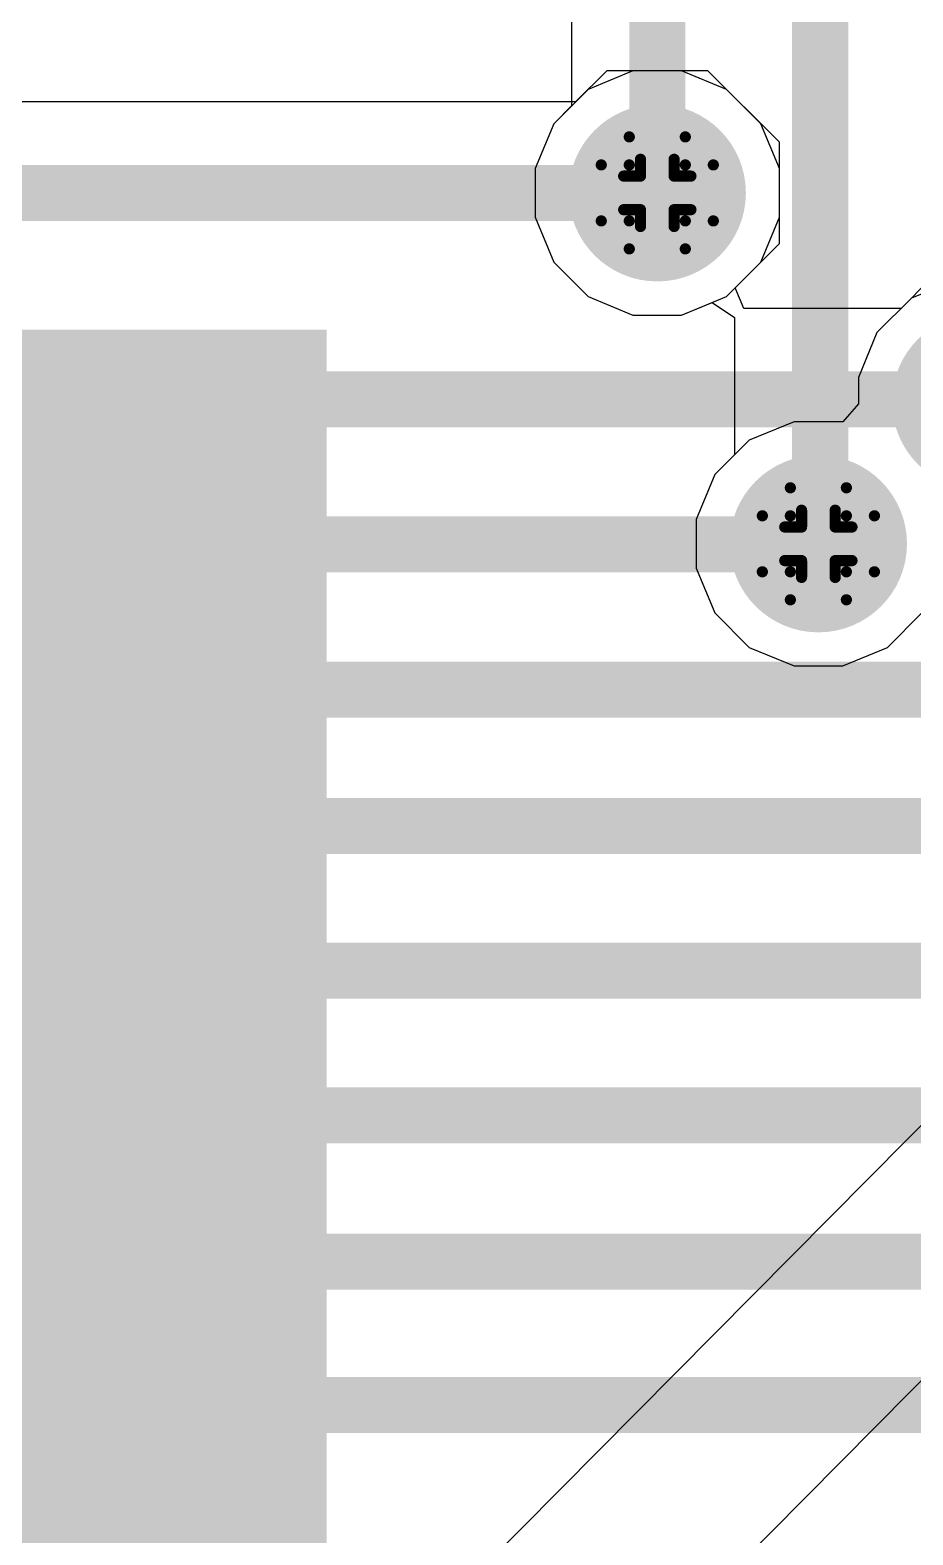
# Model space of a CAD drawing. Header units: inches. Extents: x -4 to 5258, y -4 to 5281.
# Drawn here: x 41.93 to 45.93, y 18.77 to 25.6 of the extents above; entities that cross this region are included whole.
import ezdxf

# ---------------------------------------------------------------- set-up
doc = ezdxf.new("R2010")
doc.units = ezdxf.units.IN
for name, color, linetype in [('Bottom Layer', 5, 'Continuous'), ('Bottom Solder', 6, 'Continuous'), ('Drill Drawing', 1, 'Continuous'), ('Layer 1', 16, 'Continuous'), ('Layer 2', 76, 'Continuous'), ('Top Layer', 1, 'Continuous'), ('Top Paste', 8, 'Continuous'), ('Top Solder', 216, 'Continuous'), ('Via Holes', 16, 'Continuous')]:
    doc.layers.add(name, color=color, linetype=linetype)

# ---------------------------------------------------------------- blocks, each defined once
blk = doc.blocks.new('SSOP_28_208____28')
at = {"layer": 'Top Layer'}
for points in [[(2.475, 4.45), (4.325, 4.45), (4.325, 4), (2.475, 4)], [(2.475, 3.8), (4.325, 3.8), (4.325, 3.35), (2.475, 3.35)], [(2.475, 3.15), (4.325, 3.15), (4.325, 2.7), (2.475, 2.7)], [(2.475, 2.5), (4.325, 2.5), (4.325, 2.05), (2.475, 2.05)], [(2.475, 1.85), (4.325, 1.85), (4.325, 1.4), (2.475, 1.4)], [(2.475, 1.2), (4.325, 1.2), (4.325, 0.75), (2.475, 0.75)], [(2.475, 0.55), (4.325, 0.55), (4.325, 0.1), (2.475, 0.1)], [(2.475, -0.1), (4.325, -0.1), (4.325, -0.55), (2.475, -0.55)], [(2.475, -0.75), (4.325, -0.75), (4.325, -1.2), (2.475, -1.2)]]:
    blk.add_hatch(color=1, dxfattribs=at).paths.add_polyline_path(points)
at = {"layer": 'Top Paste'}
for points in [[(2.475, 4.45), (4.325, 4.45), (4.325, 4), (2.475, 4)], [(2.475, 3.8), (4.325, 3.8), (4.325, 3.35), (2.475, 3.35)], [(2.475, 3.15), (4.325, 3.15), (4.325, 2.7), (2.475, 2.7)], [(2.475, 2.5), (4.325, 2.5), (4.325, 2.05), (2.475, 2.05)], [(2.475, 1.85), (4.325, 1.85), (4.325, 1.4), (2.475, 1.4)], [(2.475, 1.2), (4.325, 1.2), (4.325, 0.75), (2.475, 0.75)], [(2.475, 0.55), (4.325, 0.55), (4.325, 0.1), (2.475, 0.1)], [(2.475, -0.1), (4.325, -0.1), (4.325, -0.55), (2.475, -0.55)], [(2.475, -0.75), (4.325, -0.75), (4.325, -1.2), (2.475, -1.2)]]:
    blk.add_hatch(color=8, dxfattribs=at).paths.add_polyline_path(points)
at = {"layer": 'Top Solder'}
for points in [[(2.3734, 4.5516), (4.4266, 4.5516), (4.4266, 3.8984), (2.3734, 3.8984)], [(2.3734, 3.9016), (4.4266, 3.9016), (4.4266, 3.2484), (2.3734, 3.2484)], [(2.3734, 3.2516), (4.4266, 3.2516), (4.4266, 2.5984), (2.3734, 2.5984)], [(2.3734, 2.6016), (4.4266, 2.6016), (4.4266, 1.9484), (2.3734, 1.9484)], [(2.3734, 1.9516), (4.4266, 1.9516), (4.4266, 1.2984), (2.3734, 1.2984)], [(2.3734, 1.3016), (4.4266, 1.3016), (4.4266, 0.6484), (2.3734, 0.6484)], [(2.3734, 0.6516), (4.4266, 0.6516), (4.4266, -0.0016), (2.3734, -0.0016)], [(2.3734, 0.0016), (4.4266, 0.0016), (4.4266, -0.6516), (2.3734, -0.6516)], [(2.3734, -0.6484), (4.4266, -0.6484), (4.4266, -1.3016), (2.3734, -1.3016)]]:
    blk.add_hatch(color=216, dxfattribs=at).paths.add_polyline_path(points)
blk = doc.blocks.new('13_WQFN_HR__3_2__31')
at = {"layer": 'Top Solder'}
for p in [(-0.575, 1.8099), (0.575, 1.81)]:
    blk.add_line(p, (5220.6763, 5271.621), dxfattribs=at)

msp = doc.modelspace()

# ---------------------------------------------------------------- hatches: boundary and pattern name
at = {"layer": 'Bottom Layer'}
h = msp.add_hatch(color=5, dxfattribs=at)
edge = h.paths.add_edge_path()
edge.add_arc((44.7708, 24.859), 0.3, 0, 360)
h = msp.add_hatch(color=5, dxfattribs=at)
edge = h.paths.add_edge_path()
edge.add_arc((45.501, 23.2673), 0.3, 0, 360)
at = {"layer": 'Bottom Solder'}
h = msp.add_hatch(color=6, dxfattribs=at)
edge = h.paths.add_edge_path()
edge.add_arc((44.7708, 24.859), 0.4016, 0, 360)
h = msp.add_hatch(color=6, dxfattribs=at)
edge = h.paths.add_edge_path()
edge.add_arc((46.2364, 23.9117), 0.4016, 0, 360)
h = msp.add_hatch(color=6, dxfattribs=at)
edge = h.paths.add_edge_path()
edge.add_arc((45.501, 23.2673), 0.4016, 0, 360)
at = {"layer": 'Layer 1'}
h = msp.add_hatch(color=16, dxfattribs=at)
edge = h.paths.add_edge_path()
edge.add_arc((44.7708, 24.859), 0.3, 0, 360)
h = msp.add_hatch(color=16, dxfattribs=at)
edge = h.paths.add_edge_path()
edge.add_arc((45.501, 23.2673), 0.3, 0, 360)
at = {"layer": 'Layer 2'}
h = msp.add_hatch(color=76, dxfattribs=at)
edge = h.paths.add_edge_path()
edge.add_arc((44.7708, 24.859), 0.3, 0, 360)
h = msp.add_hatch(color=76, dxfattribs=at)
edge = h.paths.add_edge_path()
edge.add_arc((45.501, 23.2673), 0.3, 0, 360)
at = {"layer": 'Top Layer'}
h = msp.add_hatch(color=1, dxfattribs=at)
edge = h.paths.add_edge_path()
edge.add_arc((44.7708, 24.859), 0.3, 0, 360)
h = msp.add_hatch(color=1, dxfattribs=at)
edge = h.paths.add_edge_path()
edge.add_arc((45.501, 23.2673), 0.3, 0, 360)
at = {"layer": 'Top Solder'}
h = msp.add_hatch(color=216, dxfattribs=at)
edge = h.paths.add_edge_path()
edge.add_arc((44.7708, 24.859), 0.4016, 0, 360)
h = msp.add_hatch(color=216, dxfattribs=at)
edge = h.paths.add_edge_path()
edge.add_arc((46.2364, 23.9117), 0.4016, 0, 360)
h = msp.add_hatch(color=216, dxfattribs=at)
edge = h.paths.add_edge_path()
edge.add_arc((45.501, 23.2673), 0.4016, 0, 360)
at = {"layer": 'Via Holes'}
h = msp.add_hatch(color=7, dxfattribs=at)
edge = h.paths.add_edge_path()
edge.add_arc((44.7708, 24.859), 0.15, 0, 360)
h = msp.add_hatch(color=7, dxfattribs=at)
edge = h.paths.add_edge_path()
edge.add_arc((45.501, 23.2673), 0.15, 0, 360)

# ---------------------------------------------------------------- linework, layer by layer
at = {"layer": 'Bottom Layer'}
for p, q in [((44.3823, 71.3544), (44.3823, 25.254)), ((44.3823, 25.254), (44.3011, 25.1729)), ((44.3011, 25.1729), (44.2168, 24.9692)), ((44.2168, 24.9692), (44.2168, 24.7488)), ((44.2168, 24.7488), (44.3011, 24.5452)), ((44.3011, 24.5452), (44.457, 24.3894)), ((44.457, 24.3894), (44.6606, 24.305)), ((44.6606, 24.305), (44.881, 24.305)), ((44.881, 24.305), (45.019, 24.3622)), ((45.019, 24.3622), (45.1206, 24.2943)), ((45.1206, 24.2943), (45.1206, 23.6704)), ((45.1206, 23.6704), (45.0313, 23.5811)), ((45.0313, 23.5811), (44.947, 23.3775)), ((44.947, 23.3775), (44.947, 23.1571)), ((44.947, 23.1571), (45.0313, 22.9535)), ((45.0313, 22.9535), (45.1872, 22.7976)), ((45.8148, 22.7976), (45.9706, 22.9535)), ((45.1872, 22.7976), (45.3908, 22.7133)), ((45.6112, 22.7133), (45.8148, 22.7976)), ((45.3908, 22.7133), (45.6112, 22.7133))]:
    msp.add_line(p, q, dxfattribs=at)
for points in [[(44.7708, 24.859, 0.254, 0.254, 0), (44.7708, 71.3544, 0.254, 0.254, 0)], [(45.5091, 23.2754, 0.254, 0.254, 0), (45.5091, 57.1884, 0.254, 0.254, 0)], [(45.501, 23.2673, 0.254, 0.254, 0), (45.5091, 23.2754, 0.254, 0.254, 0)]]:
    msp.add_lwpolyline(points, format="xyseb", dxfattribs=at)
for points in [[(44.7073, 24.859, 0.127, 0.127, 1), (44.8343, 24.859, 0.127, 0.127, 1)], [(45.4375, 23.2673, 0.127, 0.127, 1), (45.5645, 23.2673, 0.127, 0.127, 1)], [(45.4456, 23.2754, 0.127, 0.127, 1), (45.5726, 23.2754, 0.127, 0.127, 1)], [(45.4456, 23.2754, 0.127, 0.127, 1), (45.5726, 23.2754, 0.127, 0.127, 1)]]:
    msp.add_lwpolyline(points, format="xyseb", close=True, dxfattribs=at)
at = {"layer": 'Drill Drawing'}
for points in [[(44.6438, 24.986, 0.0508, 0.0508, 0), (44.6438, 25.113, 0.0508, 0.0508, 0)], [(44.6438, 25.113, 0.0508, 0.0508, 0), (44.8978, 25.113, 0.0508, 0.0508, 0)], [(44.8978, 24.986, 0.0508, 0.0508, 0), (44.8978, 25.113, 0.0508, 0.0508, 0)], [(44.5168, 24.732, 0.0508, 0.0508, 0), (44.5168, 24.986, 0.0508, 0.0508, 0)], [(44.5168, 24.986, 0.0508, 0.0508, 0), (44.6438, 24.986, 0.0508, 0.0508, 0)], [(44.6946, 24.9352, 0.0508, 0.0508, 0), (44.6946, 25.0114, 0.0508, 0.0508, 0)], [(44.6946, 25.0114, 0.0508, 0.0508, 0), (44.847, 25.0114, 0.0508, 0.0508, 0)], [(44.847, 24.9352, 0.0508, 0.0508, 0), (44.847, 25.0114, 0.0508, 0.0508, 0)], [(44.8978, 24.986, 0.0508, 0.0508, 0), (45.0248, 24.986, 0.0508, 0.0508, 0)], [(45.0248, 24.732, 0.0508, 0.0508, 0), (45.0248, 24.986, 0.0508, 0.0508, 0)], [(44.6184, 24.7828, 0.0508, 0.0508, 0), (44.6184, 24.9352, 0.0508, 0.0508, 0)], [(44.6184, 24.9352, 0.0508, 0.0508, 0), (44.6946, 24.9352, 0.0508, 0.0508, 0)], [(44.847, 24.9352, 0.0508, 0.0508, 0), (44.9232, 24.9352, 0.0508, 0.0508, 0)], [(44.9232, 24.7828, 0.0508, 0.0508, 0), (44.9232, 24.9352, 0.0508, 0.0508, 0)], [(44.6184, 24.7828, 0.0508, 0.0508, 0), (44.6946, 24.7828, 0.0508, 0.0508, 0)], [(44.6946, 24.7066, 0.0508, 0.0508, 0), (44.6946, 24.7828, 0.0508, 0.0508, 0)], [(44.847, 24.7828, 0.0508, 0.0508, 0), (44.9232, 24.7828, 0.0508, 0.0508, 0)], [(44.847, 24.7066, 0.0508, 0.0508, 0), (44.847, 24.7828, 0.0508, 0.0508, 0)], [(44.5168, 24.732, 0.0508, 0.0508, 0), (44.6438, 24.732, 0.0508, 0.0508, 0)], [(44.6438, 24.605, 0.0508, 0.0508, 0), (44.6438, 24.732, 0.0508, 0.0508, 0)], [(44.6946, 24.7066, 0.0508, 0.0508, 0), (44.847, 24.7066, 0.0508, 0.0508, 0)], [(44.8978, 24.732, 0.0508, 0.0508, 0), (45.0248, 24.732, 0.0508, 0.0508, 0)], [(44.8978, 24.605, 0.0508, 0.0508, 0), (44.8978, 24.732, 0.0508, 0.0508, 0)], [(44.6438, 24.605, 0.0508, 0.0508, 0), (44.8978, 24.605, 0.0508, 0.0508, 0)], [(45.374, 23.3943, 0.0508, 0.0508, 0), (45.374, 23.5213, 0.0508, 0.0508, 0)], [(45.374, 23.5213, 0.0508, 0.0508, 0), (45.628, 23.5213, 0.0508, 0.0508, 0)], [(45.628, 23.3943, 0.0508, 0.0508, 0), (45.628, 23.5213, 0.0508, 0.0508, 0)], [(45.247, 23.1403, 0.0508, 0.0508, 0), (45.247, 23.3943, 0.0508, 0.0508, 0)], [(45.247, 23.3943, 0.0508, 0.0508, 0), (45.374, 23.3943, 0.0508, 0.0508, 0)], [(45.4248, 23.3435, 0.0508, 0.0508, 0), (45.4248, 23.4197, 0.0508, 0.0508, 0)], [(45.4248, 23.4197, 0.0508, 0.0508, 0), (45.5772, 23.4197, 0.0508, 0.0508, 0)], [(45.5772, 23.3435, 0.0508, 0.0508, 0), (45.5772, 23.4197, 0.0508, 0.0508, 0)], [(45.628, 23.3943, 0.0508, 0.0508, 0), (45.755, 23.3943, 0.0508, 0.0508, 0)], [(45.755, 23.1403, 0.0508, 0.0508, 0), (45.755, 23.3943, 0.0508, 0.0508, 0)], [(45.3486, 23.1911, 0.0508, 0.0508, 0), (45.3486, 23.3435, 0.0508, 0.0508, 0)], [(45.3486, 23.3435, 0.0508, 0.0508, 0), (45.4248, 23.3435, 0.0508, 0.0508, 0)], [(45.5772, 23.3435, 0.0508, 0.0508, 0), (45.6534, 23.3435, 0.0508, 0.0508, 0)], [(45.6534, 23.1911, 0.0508, 0.0508, 0), (45.6534, 23.3435, 0.0508, 0.0508, 0)], [(45.3486, 23.1911, 0.0508, 0.0508, 0), (45.4248, 23.1911, 0.0508, 0.0508, 0)], [(45.4248, 23.1149, 0.0508, 0.0508, 0), (45.4248, 23.1911, 0.0508, 0.0508, 0)], [(45.5772, 23.1911, 0.0508, 0.0508, 0), (45.6534, 23.1911, 0.0508, 0.0508, 0)], [(45.5772, 23.1149, 0.0508, 0.0508, 0), (45.5772, 23.1911, 0.0508, 0.0508, 0)], [(45.247, 23.1403, 0.0508, 0.0508, 0), (45.374, 23.1403, 0.0508, 0.0508, 0)], [(45.374, 23.0133, 0.0508, 0.0508, 0), (45.374, 23.1403, 0.0508, 0.0508, 0)], [(45.4248, 23.1149, 0.0508, 0.0508, 0), (45.5772, 23.1149, 0.0508, 0.0508, 0)], [(45.628, 23.1403, 0.0508, 0.0508, 0), (45.755, 23.1403, 0.0508, 0.0508, 0)], [(45.628, 23.0133, 0.0508, 0.0508, 0), (45.628, 23.1403, 0.0508, 0.0508, 0)], [(45.374, 23.0133, 0.0508, 0.0508, 0), (45.628, 23.0133, 0.0508, 0.0508, 0)]]:
    msp.add_lwpolyline(points, format="xyseb", dxfattribs=at)
for points in [[(44.6311, 25.113, 0.0254, 0.0254, 1), (44.6565, 25.113, 0.0254, 0.0254, 1)], [(44.6311, 25.113, 0.0254, 0.0254, 1), (44.6565, 25.113, 0.0254, 0.0254, 1)], [(44.8851, 25.113, 0.0254, 0.0254, 1), (44.9105, 25.113, 0.0254, 0.0254, 1)], [(44.8851, 25.113, 0.0254, 0.0254, 1), (44.9105, 25.113, 0.0254, 0.0254, 1)], [(44.5041, 24.986, 0.0254, 0.0254, 1), (44.5295, 24.986, 0.0254, 0.0254, 1)], [(44.5041, 24.986, 0.0254, 0.0254, 1), (44.5295, 24.986, 0.0254, 0.0254, 1)], [(44.6311, 24.986, 0.0254, 0.0254, 1), (44.6565, 24.986, 0.0254, 0.0254, 1)], [(44.6311, 24.986, 0.0254, 0.0254, 1), (44.6565, 24.986, 0.0254, 0.0254, 1)], [(44.6819, 25.0114, 0.0254, 0.0254, 1), (44.7073, 25.0114, 0.0254, 0.0254, 1)], [(44.6819, 25.0114, 0.0254, 0.0254, 1), (44.7073, 25.0114, 0.0254, 0.0254, 1)], [(44.8343, 25.0114, 0.0254, 0.0254, 1), (44.8597, 25.0114, 0.0254, 0.0254, 1)], [(44.8343, 25.0114, 0.0254, 0.0254, 1), (44.8597, 25.0114, 0.0254, 0.0254, 1)], [(44.8851, 24.986, 0.0254, 0.0254, 1), (44.9105, 24.986, 0.0254, 0.0254, 1)], [(44.8851, 24.986, 0.0254, 0.0254, 1), (44.9105, 24.986, 0.0254, 0.0254, 1)], [(45.0121, 24.986, 0.0254, 0.0254, 1), (45.0375, 24.986, 0.0254, 0.0254, 1)], [(45.0121, 24.986, 0.0254, 0.0254, 1), (45.0375, 24.986, 0.0254, 0.0254, 1)], [(44.6057, 24.9352, 0.0254, 0.0254, 1), (44.6311, 24.9352, 0.0254, 0.0254, 1)], [(44.6057, 24.9352, 0.0254, 0.0254, 1), (44.6311, 24.9352, 0.0254, 0.0254, 1)], [(44.6819, 24.9352, 0.0254, 0.0254, 1), (44.7073, 24.9352, 0.0254, 0.0254, 1)], [(44.6819, 24.9352, 0.0254, 0.0254, 1), (44.7073, 24.9352, 0.0254, 0.0254, 1)], [(44.8343, 24.9352, 0.0254, 0.0254, 1), (44.8597, 24.9352, 0.0254, 0.0254, 1)], [(44.8343, 24.9352, 0.0254, 0.0254, 1), (44.8597, 24.9352, 0.0254, 0.0254, 1)], [(44.9105, 24.9352, 0.0254, 0.0254, 1), (44.9359, 24.9352, 0.0254, 0.0254, 1)], [(44.9105, 24.9352, 0.0254, 0.0254, 1), (44.9359, 24.9352, 0.0254, 0.0254, 1)], [(44.6057, 24.7828, 0.0254, 0.0254, 1), (44.6311, 24.7828, 0.0254, 0.0254, 1)], [(44.6057, 24.7828, 0.0254, 0.0254, 1), (44.6311, 24.7828, 0.0254, 0.0254, 1)], [(44.6819, 24.7828, 0.0254, 0.0254, 1), (44.7073, 24.7828, 0.0254, 0.0254, 1)], [(44.6819, 24.7828, 0.0254, 0.0254, 1), (44.7073, 24.7828, 0.0254, 0.0254, 1)], [(44.8343, 24.7828, 0.0254, 0.0254, 1), (44.8597, 24.7828, 0.0254, 0.0254, 1)], [(44.8343, 24.7828, 0.0254, 0.0254, 1), (44.8597, 24.7828, 0.0254, 0.0254, 1)], [(44.9105, 24.7828, 0.0254, 0.0254, 1), (44.9359, 24.7828, 0.0254, 0.0254, 1)], [(44.9105, 24.7828, 0.0254, 0.0254, 1), (44.9359, 24.7828, 0.0254, 0.0254, 1)], [(44.5041, 24.732, 0.0254, 0.0254, 1), (44.5295, 24.732, 0.0254, 0.0254, 1)], [(44.5041, 24.732, 0.0254, 0.0254, 1), (44.5295, 24.732, 0.0254, 0.0254, 1)], [(44.6311, 24.732, 0.0254, 0.0254, 1), (44.6565, 24.732, 0.0254, 0.0254, 1)], [(44.6311, 24.732, 0.0254, 0.0254, 1), (44.6565, 24.732, 0.0254, 0.0254, 1)], [(44.6819, 24.7066, 0.0254, 0.0254, 1), (44.7073, 24.7066, 0.0254, 0.0254, 1)], [(44.6819, 24.7066, 0.0254, 0.0254, 1), (44.7073, 24.7066, 0.0254, 0.0254, 1)], [(44.8343, 24.7066, 0.0254, 0.0254, 1), (44.8597, 24.7066, 0.0254, 0.0254, 1)], [(44.8343, 24.7066, 0.0254, 0.0254, 1), (44.8597, 24.7066, 0.0254, 0.0254, 1)], [(44.8851, 24.732, 0.0254, 0.0254, 1), (44.9105, 24.732, 0.0254, 0.0254, 1)], [(44.8851, 24.732, 0.0254, 0.0254, 1), (44.9105, 24.732, 0.0254, 0.0254, 1)], [(45.0121, 24.732, 0.0254, 0.0254, 1), (45.0375, 24.732, 0.0254, 0.0254, 1)], [(45.0121, 24.732, 0.0254, 0.0254, 1), (45.0375, 24.732, 0.0254, 0.0254, 1)], [(44.6311, 24.605, 0.0254, 0.0254, 1), (44.6565, 24.605, 0.0254, 0.0254, 1)], [(44.6311, 24.605, 0.0254, 0.0254, 1), (44.6565, 24.605, 0.0254, 0.0254, 1)], [(44.8851, 24.605, 0.0254, 0.0254, 1), (44.9105, 24.605, 0.0254, 0.0254, 1)], [(44.8851, 24.605, 0.0254, 0.0254, 1), (44.9105, 24.605, 0.0254, 0.0254, 1)], [(45.3613, 23.5213, 0.0254, 0.0254, 1), (45.3867, 23.5213, 0.0254, 0.0254, 1)], [(45.3613, 23.5213, 0.0254, 0.0254, 1), (45.3867, 23.5213, 0.0254, 0.0254, 1)], [(45.6153, 23.5213, 0.0254, 0.0254, 1), (45.6407, 23.5213, 0.0254, 0.0254, 1)], [(45.6153, 23.5213, 0.0254, 0.0254, 1), (45.6407, 23.5213, 0.0254, 0.0254, 1)], [(45.2343, 23.3943, 0.0254, 0.0254, 1), (45.2597, 23.3943, 0.0254, 0.0254, 1)], [(45.2343, 23.3943, 0.0254, 0.0254, 1), (45.2597, 23.3943, 0.0254, 0.0254, 1)], [(45.3613, 23.3943, 0.0254, 0.0254, 1), (45.3867, 23.3943, 0.0254, 0.0254, 1)], [(45.3613, 23.3943, 0.0254, 0.0254, 1), (45.3867, 23.3943, 0.0254, 0.0254, 1)], [(45.4121, 23.4197, 0.0254, 0.0254, 1), (45.4375, 23.4197, 0.0254, 0.0254, 1)], [(45.4121, 23.4197, 0.0254, 0.0254, 1), (45.4375, 23.4197, 0.0254, 0.0254, 1)], [(45.5645, 23.4197, 0.0254, 0.0254, 1), (45.5899, 23.4197, 0.0254, 0.0254, 1)], [(45.5645, 23.4197, 0.0254, 0.0254, 1), (45.5899, 23.4197, 0.0254, 0.0254, 1)], [(45.6153, 23.3943, 0.0254, 0.0254, 1), (45.6407, 23.3943, 0.0254, 0.0254, 1)], [(45.6153, 23.3943, 0.0254, 0.0254, 1), (45.6407, 23.3943, 0.0254, 0.0254, 1)], [(45.7423, 23.3943, 0.0254, 0.0254, 1), (45.7677, 23.3943, 0.0254, 0.0254, 1)], [(45.7423, 23.3943, 0.0254, 0.0254, 1), (45.7677, 23.3943, 0.0254, 0.0254, 1)], [(45.3359, 23.3435, 0.0254, 0.0254, 1), (45.3613, 23.3435, 0.0254, 0.0254, 1)], [(45.3359, 23.3435, 0.0254, 0.0254, 1), (45.3613, 23.3435, 0.0254, 0.0254, 1)], [(45.4121, 23.3435, 0.0254, 0.0254, 1), (45.4375, 23.3435, 0.0254, 0.0254, 1)], [(45.4121, 23.3435, 0.0254, 0.0254, 1), (45.4375, 23.3435, 0.0254, 0.0254, 1)], [(45.5645, 23.3435, 0.0254, 0.0254, 1), (45.5899, 23.3435, 0.0254, 0.0254, 1)], [(45.5645, 23.3435, 0.0254, 0.0254, 1), (45.5899, 23.3435, 0.0254, 0.0254, 1)], [(45.6407, 23.3435, 0.0254, 0.0254, 1), (45.6661, 23.3435, 0.0254, 0.0254, 1)], [(45.6407, 23.3435, 0.0254, 0.0254, 1), (45.6661, 23.3435, 0.0254, 0.0254, 1)], [(45.3359, 23.1911, 0.0254, 0.0254, 1), (45.3613, 23.1911, 0.0254, 0.0254, 1)], [(45.3359, 23.1911, 0.0254, 0.0254, 1), (45.3613, 23.1911, 0.0254, 0.0254, 1)], [(45.4121, 23.1911, 0.0254, 0.0254, 1), (45.4375, 23.1911, 0.0254, 0.0254, 1)], [(45.4121, 23.1911, 0.0254, 0.0254, 1), (45.4375, 23.1911, 0.0254, 0.0254, 1)], [(45.5645, 23.1911, 0.0254, 0.0254, 1), (45.5899, 23.1911, 0.0254, 0.0254, 1)], [(45.5645, 23.1911, 0.0254, 0.0254, 1), (45.5899, 23.1911, 0.0254, 0.0254, 1)], [(45.6407, 23.1911, 0.0254, 0.0254, 1), (45.6661, 23.1911, 0.0254, 0.0254, 1)], [(45.6407, 23.1911, 0.0254, 0.0254, 1), (45.6661, 23.1911, 0.0254, 0.0254, 1)], [(45.2343, 23.1403, 0.0254, 0.0254, 1), (45.2597, 23.1403, 0.0254, 0.0254, 1)], [(45.2343, 23.1403, 0.0254, 0.0254, 1), (45.2597, 23.1403, 0.0254, 0.0254, 1)], [(45.3613, 23.1403, 0.0254, 0.0254, 1), (45.3867, 23.1403, 0.0254, 0.0254, 1)], [(45.3613, 23.1403, 0.0254, 0.0254, 1), (45.3867, 23.1403, 0.0254, 0.0254, 1)], [(45.4121, 23.1149, 0.0254, 0.0254, 1), (45.4375, 23.1149, 0.0254, 0.0254, 1)], [(45.4121, 23.1149, 0.0254, 0.0254, 1), (45.4375, 23.1149, 0.0254, 0.0254, 1)], [(45.5645, 23.1149, 0.0254, 0.0254, 1), (45.5899, 23.1149, 0.0254, 0.0254, 1)], [(45.5645, 23.1149, 0.0254, 0.0254, 1), (45.5899, 23.1149, 0.0254, 0.0254, 1)], [(45.6153, 23.1403, 0.0254, 0.0254, 1), (45.6407, 23.1403, 0.0254, 0.0254, 1)], [(45.6153, 23.1403, 0.0254, 0.0254, 1), (45.6407, 23.1403, 0.0254, 0.0254, 1)], [(45.7423, 23.1403, 0.0254, 0.0254, 1), (45.7677, 23.1403, 0.0254, 0.0254, 1)], [(45.7423, 23.1403, 0.0254, 0.0254, 1), (45.7677, 23.1403, 0.0254, 0.0254, 1)], [(45.3613, 23.0133, 0.0254, 0.0254, 1), (45.3867, 23.0133, 0.0254, 0.0254, 1)], [(45.3613, 23.0133, 0.0254, 0.0254, 1), (45.3867, 23.0133, 0.0254, 0.0254, 1)], [(45.6153, 23.0133, 0.0254, 0.0254, 1), (45.6407, 23.0133, 0.0254, 0.0254, 1)], [(45.6153, 23.0133, 0.0254, 0.0254, 1), (45.6407, 23.0133, 0.0254, 0.0254, 1)]]:
    msp.add_lwpolyline(points, format="xyseb", close=True, dxfattribs=at)
at = {"layer": 'Layer 1'}
for p, q in [((44.6606, 25.413), (44.457, 25.3287)), ((44.881, 25.413), (44.6606, 25.413)), ((45.0846, 25.3287), (44.881, 25.413)), ((44.457, 25.3287), (44.3011, 25.1729)), ((45.2405, 25.1729), (45.0846, 25.3287)), ((44.3011, 25.1729), (44.2168, 24.9692)), ((45.3248, 24.9692), (45.2405, 25.1729)), ((44.2168, 24.9692), (44.2168, 24.7488)), ((45.3248, 24.7488), (45.3248, 24.9692)), ((44.2168, 24.7488), (44.3011, 24.5452)), ((45.2405, 24.5452), (45.3248, 24.7488)), ((44.3011, 24.5452), (44.457, 24.3894)), ((45.0846, 24.3894), (45.2405, 24.5452)), ((46.1262, 24.4657), (45.9226, 24.3813)), ((44.457, 24.3894), (44.6606, 24.305)), ((44.881, 24.305), (45.0846, 24.3894)), ((45.9226, 24.3813), (45.7667, 24.2255)), ((44.6606, 24.305), (44.881, 24.305)), ((45.7667, 24.2255), (45.6824, 24.0219)), ((45.6824, 24.0219), (45.6824, 23.9017)), ((45.6824, 23.9017), (45.6112, 23.8213)), ((45.3908, 23.8213), (45.1872, 23.7369)), ((45.6112, 23.8213), (45.3908, 23.8213)), ((45.1872, 23.7369), (45.0313, 23.5811)), ((45.0313, 23.5811), (44.947, 23.3775)), ((44.947, 23.3775), (44.947, 23.1571)), ((44.947, 23.1571), (45.0313, 22.9535)), ((45.0313, 22.9535), (45.1872, 22.7976)), ((45.8148, 22.7976), (45.9706, 22.9535)), ((45.1872, 22.7976), (45.3908, 22.7133)), ((45.6112, 22.7133), (45.8148, 22.7976)), ((45.3908, 22.7133), (45.6112, 22.7133))]:
    msp.add_line(p, q, dxfattribs=at)
at = {"layer": 'Layer 2'}
for p, q in [((44.6606, 25.413), (44.457, 25.3287)), ((44.881, 25.413), (44.6606, 25.413)), ((45.0846, 25.3287), (44.881, 25.413)), ((44.457, 25.3287), (44.3011, 25.1729)), ((45.2405, 25.1729), (45.0846, 25.3287)), ((44.3011, 25.1729), (44.2168, 24.9692)), ((45.3248, 24.9692), (45.2405, 25.1729)), ((44.2168, 24.9692), (44.2168, 24.7488)), ((45.3248, 24.7488), (45.3248, 24.9692)), ((44.2168, 24.7488), (44.3011, 24.5452)), ((45.2405, 24.5452), (45.3248, 24.7488)), ((44.3011, 24.5452), (44.457, 24.3894)), ((45.0846, 24.3894), (45.2405, 24.5452)), ((46.1262, 24.4657), (45.9226, 24.3813)), ((44.457, 24.3894), (44.6606, 24.305)), ((44.881, 24.305), (45.0846, 24.3894)), ((45.9226, 24.3813), (45.7667, 24.2255)), ((44.6606, 24.305), (44.881, 24.305)), ((45.7667, 24.2255), (45.6824, 24.0219)), ((45.6824, 24.0219), (45.6824, 23.9017)), ((45.6824, 23.9017), (45.6112, 23.8213)), ((45.3908, 23.8213), (45.1872, 23.7369)), ((45.6112, 23.8213), (45.3908, 23.8213)), ((45.1872, 23.7369), (45.0313, 23.5811)), ((45.0313, 23.5811), (44.947, 23.3775)), ((44.947, 23.3775), (44.947, 23.1571)), ((44.947, 23.1571), (45.0313, 22.9535)), ((45.0313, 22.9535), (45.1872, 22.7976)), ((45.8148, 22.7976), (45.9706, 22.9535)), ((45.1872, 22.7976), (45.3908, 22.7133)), ((45.6112, 22.7133), (45.8148, 22.7976)), ((45.3908, 22.7133), (45.6112, 22.7133))]:
    msp.add_line(p, q, dxfattribs=at)
at = {"layer": 'Top Layer'}
for p, q in [((44.5413, 25.413), (44.3997, 25.2714)), ((45.0003, 25.413), (44.5413, 25.413)), ((45.3248, 25.0885), (45.0003, 25.413)), ((44.3997, 25.2714), (41.5537, 25.2714)), ((45.3248, 24.6296), (45.3248, 25.0885)), ((45.1244, 24.4291), (45.3248, 24.6296)), ((46.0069, 24.4657), (45.8765, 24.3353)), ((45.1632, 24.3353), (45.1244, 24.4291)), ((45.8765, 24.3353), (45.1632, 24.3353))]:
    msp.add_line(p, q, dxfattribs=at)
for points in [[(39.7783, 24.859, 0.254, 0.254, 0), (44.7708, 24.859, 0.254, 0.254, 0)], [(42.245, 23.9117, 0.254, 0.254, 0), (42.2562, 23.9229, 0.254, 0.254, 0)], [(42.2562, 23.9229, 0.254, 0.254, 0), (46.2364, 23.9229, 0.254, 0.254, 0)], [(42.245, 23.2617, 0.254, 0.254, 0), (42.2478, 23.2645, 0.254, 0.254, 0)], [(42.2478, 23.2645, 0.254, 0.254, 0), (45.505, 23.2645, 0.254, 0.254, 0)], [(42.2508, 22.6058, 0.254, 0.254, 0), (47.5941, 22.6058, 0.254, 0.254, 0)], [(42.245, 21.9617, 0.254, 0.254, 0), (42.2702, 21.9869, 0.254, 0.254, 0)], [(42.2702, 21.9869, 0.254, 0.254, 0), (46.9263, 21.9869, 0.254, 0.254, 0)], [(42.245, 21.3117, 0.254, 0.254, 0), (42.2646, 21.3313, 0.254, 0.254, 0)], [(42.2646, 21.3313, 0.254, 0.254, 0), (48.3183, 21.3313, 0.254, 0.254, 0)], [(42.259, 20.6757, 0.254, 0.254, 0), (49.7314, 20.6757, 0.254, 0.254, 0)], [(42.245, 20.0117, 0.254, 0.254, 0), (49.0304, 20.0117, 0.254, 0.254, 0)], [(42.245, 19.3617, 0.254, 0.254, 0), (50.5004, 19.3617, 0.254, 0.254, 0)]]:
    msp.add_lwpolyline(points, format="xyseb", dxfattribs=at)
for points in [[(44.7073, 24.859, 0.127, 0.127, 1), (44.8343, 24.859, 0.127, 0.127, 1)], [(42.1815, 23.9117, 0.127, 0.127, 1), (42.3085, 23.9117, 0.127, 0.127, 1)], [(42.1927, 23.9229, 0.127, 0.127, 1), (42.3197, 23.9229, 0.127, 0.127, 1)], [(42.1927, 23.9229, 0.127, 0.127, 1), (42.3197, 23.9229, 0.127, 0.127, 1)], [(42.1815, 23.2617, 0.127, 0.127, 1), (42.3085, 23.2617, 0.127, 0.127, 1)], [(42.1843, 23.2645, 0.127, 0.127, 1), (42.3113, 23.2645, 0.127, 0.127, 1)], [(42.1843, 23.2645, 0.127, 0.127, 1), (42.3113, 23.2645, 0.127, 0.127, 1)], [(45.4415, 23.2645, 0.127, 0.127, 1), (45.5685, 23.2645, 0.127, 0.127, 1)], [(42.1873, 22.6058, 0.127, 0.127, 1), (42.3143, 22.6058, 0.127, 0.127, 1)], [(42.1815, 21.9617, 0.127, 0.127, 1), (42.3085, 21.9617, 0.127, 0.127, 1)], [(42.2067, 21.9869, 0.127, 0.127, 1), (42.3337, 21.9869, 0.127, 0.127, 1)], [(42.2067, 21.9869, 0.127, 0.127, 1), (42.3337, 21.9869, 0.127, 0.127, 1)], [(42.1815, 21.3117, 0.127, 0.127, 1), (42.3085, 21.3117, 0.127, 0.127, 1)], [(42.2011, 21.3313, 0.127, 0.127, 1), (42.3281, 21.3313, 0.127, 0.127, 1)], [(42.2011, 21.3313, 0.127, 0.127, 1), (42.3281, 21.3313, 0.127, 0.127, 1)], [(42.1955, 20.6757, 0.127, 0.127, 1), (42.3225, 20.6757, 0.127, 0.127, 1)], [(42.1815, 20.0117, 0.127, 0.127, 1), (42.3085, 20.0117, 0.127, 0.127, 1)], [(42.1815, 19.3617, 0.127, 0.127, 1), (42.3085, 19.3617, 0.127, 0.127, 1)]]:
    msp.add_lwpolyline(points, format="xyseb", close=True, dxfattribs=at)

# ---------------------------------------------------------------- block references
for name, p in [('13_WQFN_HR__3_2__31', (37.0774, 9.2675)), ('SSOP_28_208____28', (38.845, 19.6867))]:
    msp.add_blockref(name, p)

doc.saveas('drawing.dxf')
